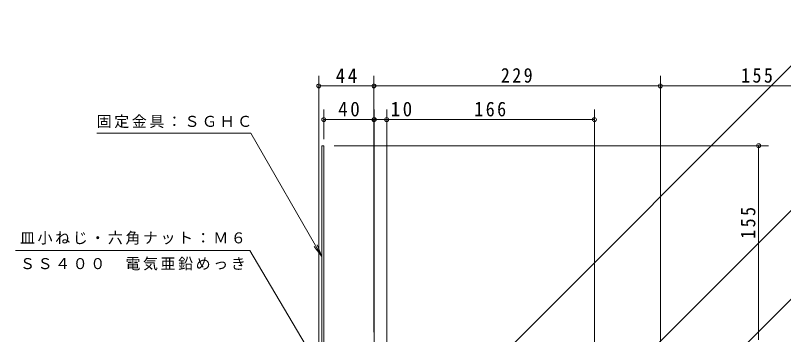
# Model space of a CAD drawing. Units: millimetres at full size, sheet at 1:4. Extents: x -437 to 510, y -549 to 486.
# Drawn here: x -437 to 177, y -117 to 138 of the extents above; entities that cross this region are included whole.
import ezdxf

# ---------------------------------------------------------------- set-up
doc = ezdxf.new("R2010")
doc.units = ezdxf.units.MM
doc.header["$LTSCALE"] = 4
doc.header["$PDMODE"] = 32
doc.header["$PDSIZE"] = 3.2
for name, color, linetype, lineweight in [('0-4_その他', 7, 'Continuous', 9), ('0-5_寸法', 7, 'Continuous', 9), ('0-8', 2, 'Continuous', 9)]:
    doc.layers.add(name, color=color, linetype=linetype, lineweight=lineweight)
doc.styles.add('ＭＳ ゴシック', font='')
doc.styles.get('ＭＳ ゴシック').set_extended_font_data('MS Gothic')

msp = doc.modelspace()

# ---------------------------------------------------------------- linework, layer by layer
at = {"layer": '0-4_その他'}
for p, q in [((-194.119, 89.664), (-194.119, -219.855)), ((-150.119, 89.664), (-150.119, -115.134)), ((78.881, 89.664), (78.881, -344.134)), ((-194.119, 81.664), (-150.119, 81.664)), ((-150.119, 81.664), (78.881, 81.664)), ((78.881, 81.664), (233.881, 81.664)), ((-190.118, 62.757), (-190.118, 39.031)), ((-149.823, 62.757), (-149.823, -168.107)), ((-139.823, 62.757), (-139.823, -166.823)), ((26.177, 62.757), (26.177, -332.823)), ((-190.118, 54.757), (-150.119, 54.757)), ((-149.823, 54.757), (-139.823, 54.757)), ((-139.823, 54.757), (26.177, 54.757)), ((165.37, 33.867), (-181.901, 33.867)), ((157.37, -121.134), (157.37, 33.867))]:
    msp.add_line(p, q, dxfattribs=at)
for p in [(-194.119, 81.664), (-150.119, 81.664), (78.881, 81.664), (-190.118, 54.757), (-150.119, 54.757), (-149.823, 54.757), (-139.823, 54.757), (26.177, 54.757), (157.37, 33.867)]:
    msp.add_point(p, dxfattribs=at)
at = {"layer": '0-5_寸法'}
for p, q in [((-131.234, -216.817), (223.553, 137.97)), ((-371.584, 43.895), (-248.516, 43.895)), ((-191.719, -54.481), (-248.516, 43.895)), ((-106.33, -307.454), (242.206, 41.083)), ((-32.559, -304.501), (242.206, -29.735)), ((-191.719, -54.481), (-197.806, -46.548)), ((-191.719, -54.481), (-195.546, -45.242))]:
    msp.add_line(p, q, dxfattribs=at)
msp.add_lwpolyline([(-191.2, -148.134), (-249.279, -49.85), (-436.656, -49.85)], dxfattribs=at)
at = {"layer": '0-8'}
for p, q in [((-191.719, 33.867), (-190.118, 33.867)), ((-191.719, 33.867), (-191.719, -227.806)), ((-190.118, 33.867), (-190.118, -224.069))]:
    msp.add_line(p, q, dxfattribs=at)

# ---------------------------------------------------------------- texts
at = {"layer": '0-4_その他', "color": 2, "char_height": 11.73, "attachment_point": 7, "style": 'ＭＳ ゴシック'}
for s, insert in [('\\T1.27;\\W0.95;44', (-180.619, 84.064)), ('\\T1.27;\\W0.9;229', (-48.619, 84.064)), ('\\T1.27;\\W0.9;155', (143.381, 84.064)), ('\\T1.27;\\W0.95;40', (-178.619, 57.157)), ('\\T1.27;\\W0.95;10', (-136.703, 57.157)), ('\\T1.27;\\W0.9;166', (-69.823, 57.157))]:
    msp.add_mtext(s, dxfattribs=dict(at, insert=insert))
at = {"layer": '0-4_その他', "color": 2, "insert": (154.97, -40.47), "char_height": 11.73, "attachment_point": 7, "rotation": 90, "style": 'ＭＳ ゴシック'}
msp.add_mtext('\\T1.27;\\W0.9;155', dxfattribs=at)
at = {"layer": '0-5_寸法', "char_height": 8.798, "attachment_point": 7, "style": 'ＭＳ ゴシック'}
for s, insert in [('\\T1.17;固定金具：ＳＧＨＣ', (-371.7, 47.889)), ('\\T1.17;皿小ねじ・六角ナット：Ｍ６', (-432.967, -45.146)), ('\\T1.17;ＳＳ４００\u3000電気亜鉛めっき', (-432.967, -65.748))]:
    msp.add_mtext(s, dxfattribs=dict(at, insert=insert))

doc.saveas('drawing.dxf')
